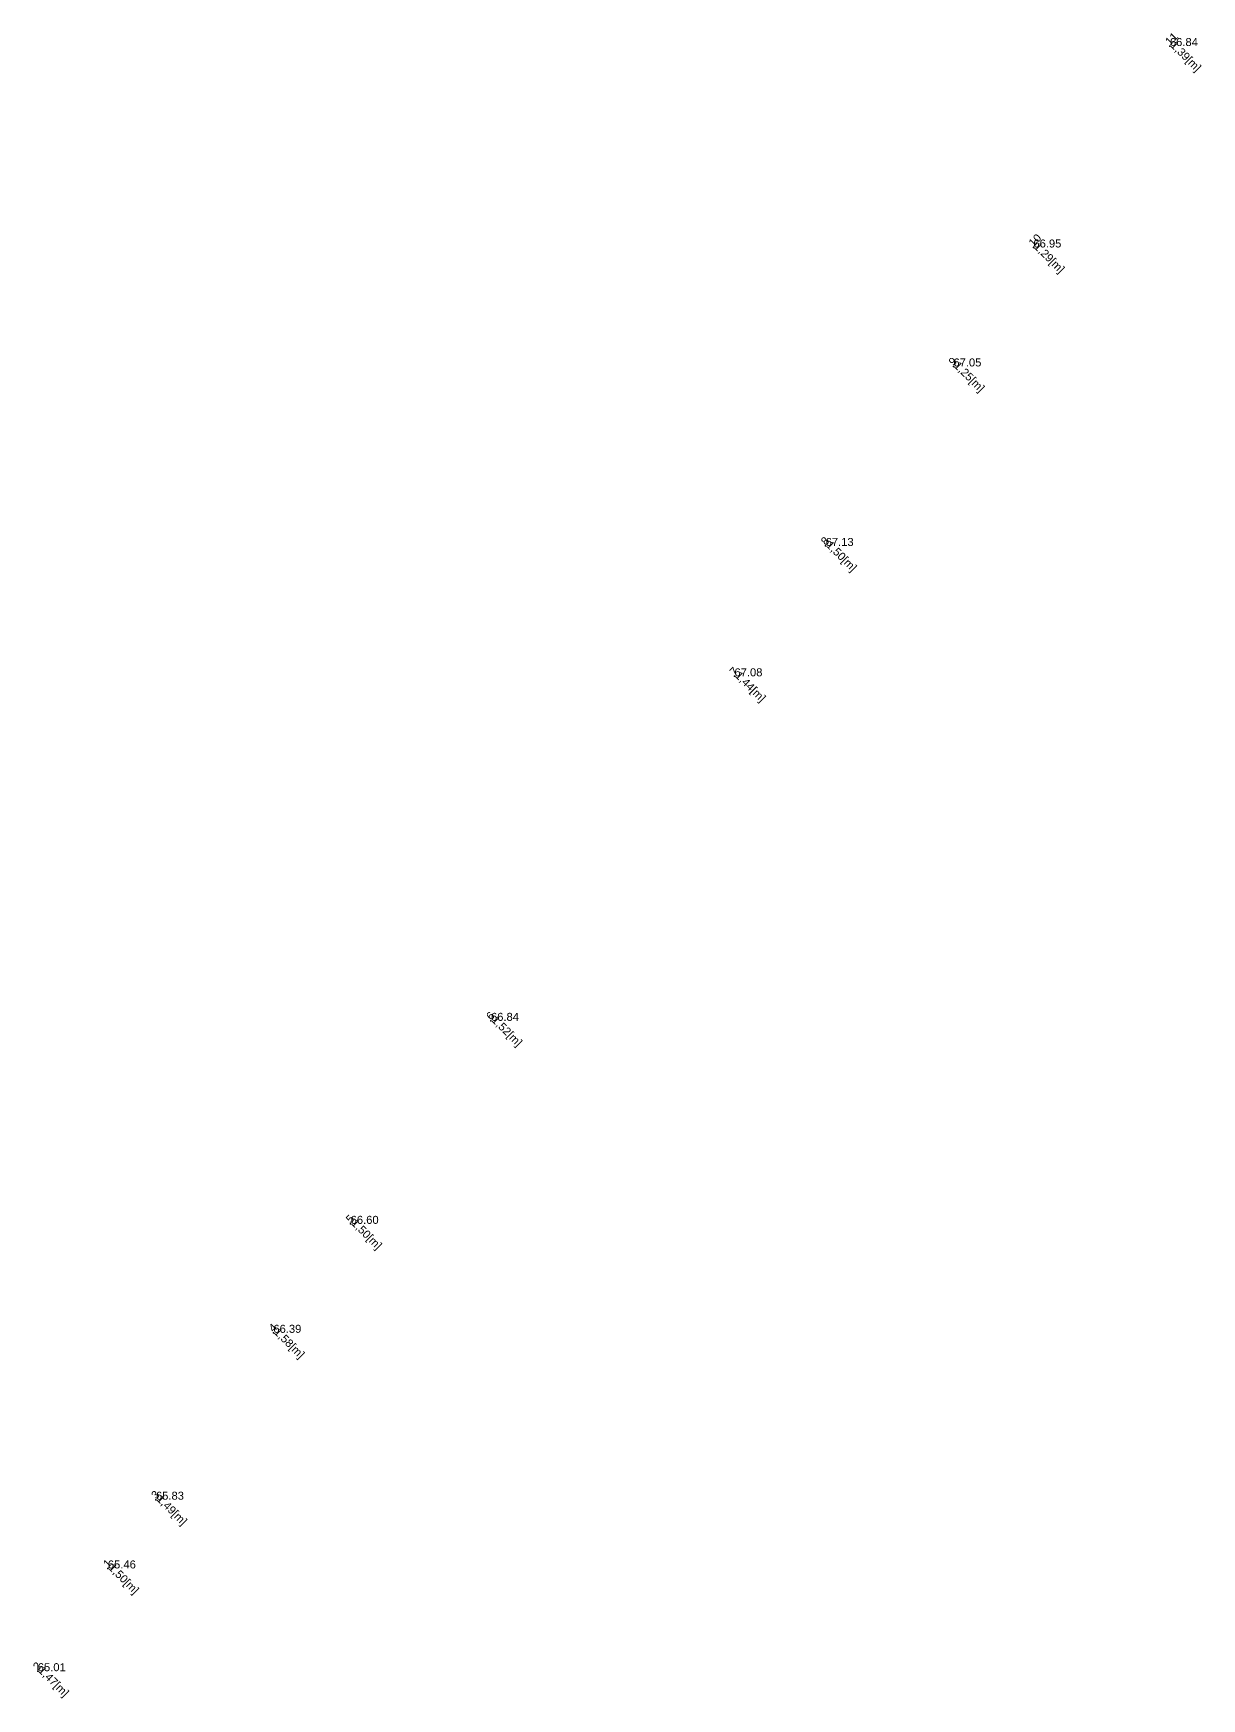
# Model space of a CAD drawing. Header units: inches. Extents: x 5583795 to 5584369, y 6552385 to 6553217.
# Drawn here: x 5583795.4 to 5584087.3, y 6552385.4 to 6552801.7 of the extents above; entities that cross this region are included whole.
import ezdxf

# ---------------------------------------------------------------- set-up
doc = ezdxf.new("R2010")
doc.units = ezdxf.units.IN
doc.header["$MEASUREMENT"] = 0
for name, color, linetype in [('COTAS', 7, 'Continuous'), ('DESCRIPCION', 7, 'Continuous'), ('NRO_PTO', 7, 'Continuous'), ('PUNTOS', 7, 'Continuous')]:
    doc.layers.add(name, color=color, linetype=linetype)
doc.styles.get("Standard").update_dxf_attribs({"font": 'arial.ttf'})

msp = doc.modelspace()

# ---------------------------------------------------------------- linework, layer by layer
at = {"layer": 'PUNTOS'}
for p in [(5584079.33, 6552798.48, 66.84), (5584045.22, 6552748.13, 66.95), (5584025.24, 6552718.4, 67.05), (5583993.32, 6552673.53, 67.13), (5583970.54, 6552640.95, 67.08), (5583909.71, 6552554.83, 66.84), (5583874.65, 6552504.09, 66.6), (5583855.34, 6552476.86, 66.39), (5583826.01, 6552435.14, 65.83), (5583813.99, 6552417.96, 65.46), (5583796.48, 6552392.28, 65.01)]:
    msp.add_point(p, dxfattribs=at)

# ---------------------------------------------------------------- texts
at = {"layer": 'COTAS'}
for s, p in [('66.84', (5584079.33, 6552798.48, 66.84)), ('66.95', (5584045.22, 6552748.13, 66.95)), ('67.05', (5584025.24, 6552718.4, 67.05)), ('67.13', (5583993.32, 6552673.53, 67.13)), ('67.08', (5583970.54, 6552640.95, 67.08)), ('66.84', (5583909.71, 6552554.83, 66.84)), ('66.60', (5583874.65, 6552504.09, 66.6)), ('66.39', (5583855.34, 6552476.86, 66.39)), ('65.83', (5583826.01, 6552435.14, 65.83)), ('65.46', (5583813.99, 6552417.96, 65.46)), ('65.01', (5583796.48, 6552392.28, 65.01))]:
    msp.add_text(s, height=2, dxfattribs=at).set_placement(p)
at = {"layer": 'DESCRIPCION'}
for s, p in [('1,39[m]', (5584079.33, 6552798.48, 66.84)), ('1,29[m]', (5584045.22, 6552748.13, 66.95)), ('1,25[m]', (5584025.24, 6552718.4, 67.05)), ('1,50[m]', (5583993.32, 6552673.53, 67.13)), ('1,44[m]', (5583970.54, 6552640.95, 67.08)), ('1,52[m]', (5583909.71, 6552554.83, 66.84)), ('1,50[m]', (5583874.65, 6552504.09, 66.6)), ('1,58[m]', (5583855.34, 6552476.86, 66.39)), ('1,49[m]', (5583826.01, 6552435.14, 65.83)), ('1,50[m]', (5583813.99, 6552417.96, 65.46)), ('1,47[m]', (5583796.48, 6552392.28, 65.01))]:
    msp.add_text(s, height=2, rotation=315, dxfattribs=at).set_placement(p)
at = {"layer": 'NRO_PTO'}
for s, p in [('11', (5584079.33, 6552798.48, 66.84)), ('10', (5584045.22, 6552748.13, 66.95)), ('9', (5584025.24, 6552718.4, 67.05)), ('8', (5583993.32, 6552673.53, 67.13)), ('7', (5583970.54, 6552640.95, 67.08)), ('6', (5583909.71, 6552554.83, 66.84)), ('5', (5583874.65, 6552504.09, 66.6)), ('4', (5583855.34, 6552476.86, 66.39)), ('3', (5583826.01, 6552435.14, 65.83)), ('1', (5583813.99, 6552417.96, 65.46)), ('2', (5583796.48, 6552392.28, 65.01))]:
    msp.add_text(s, height=2, rotation=45, dxfattribs=at).set_placement(p)

doc.saveas('drawing.dxf')
